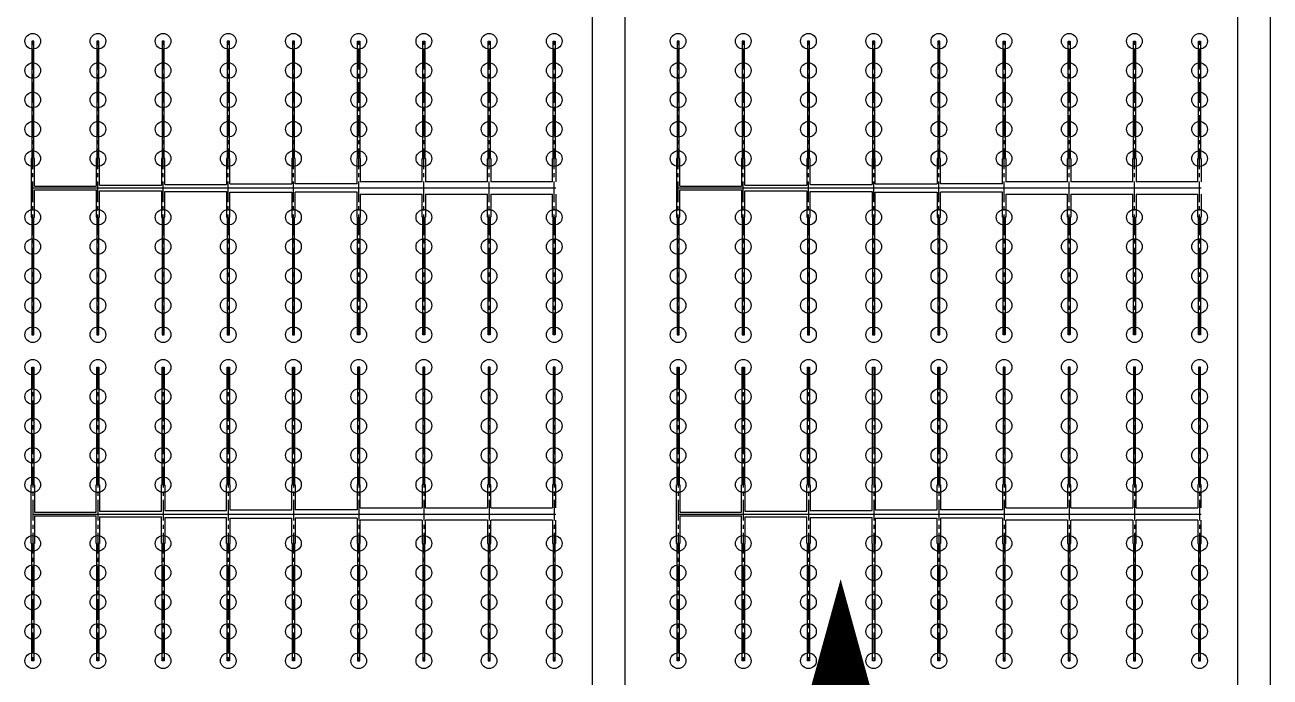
# Model space of a CAD drawing. Header units: millimetres. Extents: x -299291 to 688124, y -407813 to 623474.
# Drawn here: x -265662 to -246561, y 31980 to 41980 of the extents above; entities that cross this region are included whole.
import ezdxf

# ---------------------------------------------------------------- set-up
doc = ezdxf.new("R2010")
doc.units = ezdxf.units.MM
doc.linetypes.add('CENTER', pattern=[50.8, 31.75, -6.35, 6.35, -6.35])
doc.layers.add('轴线', color=6, linetype='CENTER')

msp = doc.modelspace()

# ---------------------------------------------------------------- linework, layer by layer
at = {"ltscale": 10}
for p, q in [((-256461.202, 96363.589), (-256461.202, 21980.27)), ((-247061.202, 92956.193), (-247061.202, 21980.27)), ((-246561.202, 92772.009), (-246561.202, 21980.27)), ((-256961.202, 90653.898), (-256961.202, 21980.27)), ((-247061.202, 90653.898), (-247061.202, 21980.27)), ((-256461.202, 87154.41), (-256461.202, 21980.27)), ((-246561.202, 87154.41), (-246561.202, 21980.27)), ((-265526.257, 41730.27), (-265558.257, 41730.27)), ((-265558.257, 41730.27), (-265558.257, 39930.27)), ((-265526.257, 39930.27), (-265526.257, 41730.27)), ((-264526.257, 41730.27), (-264558.257, 41730.27)), ((-264558.257, 41730.27), (-264558.257, 39930.27)), ((-264526.257, 39930.27), (-264526.257, 41730.27)), ((-263526.257, 41730.27), (-263558.257, 41730.27)), ((-263558.257, 41730.27), (-263558.257, 39930.27)), ((-263526.257, 39930.27), (-263526.257, 41730.27)), ((-262526.257, 41730.27), (-262558.257, 41730.27)), ((-262558.257, 41730.27), (-262558.257, 39930.27)), ((-262526.257, 39930.27), (-262526.257, 41730.27)), ((-261526.257, 41730.27), (-261558.257, 41730.27)), ((-261558.257, 41730.27), (-261558.257, 39930.27)), ((-261526.257, 39930.27), (-261526.257, 41730.27)), ((-260558.257, 39930.27), (-260558.257, 41730.27)), ((-260558.257, 41730.27), (-260526.257, 41730.27)), ((-260526.257, 41730.27), (-260526.257, 39930.27)), ((-259558.257, 39930.27), (-259558.257, 41730.27)), ((-259558.257, 41730.27), (-259526.257, 41730.27)), ((-259526.257, 41730.27), (-259526.257, 39930.27)), ((-258558.257, 39930.27), (-258558.257, 41730.27)), ((-258558.257, 41730.27), (-258526.257, 41730.27)), ((-258526.257, 41730.27), (-258526.257, 39930.27)), ((-257558.257, 39930.27), (-257558.257, 41730.27)), ((-257558.257, 41730.27), (-257526.257, 41730.27)), ((-257526.257, 41730.27), (-257526.257, 39930.27)), ((-255626.257, 41730.27), (-255658.257, 41730.27)), ((-255658.257, 41730.27), (-255658.257, 39930.27)), ((-255626.257, 39930.27), (-255626.257, 41730.27)), ((-254626.257, 41730.27), (-254658.257, 41730.27)), ((-254658.257, 41730.27), (-254658.257, 39930.27)), ((-254626.257, 39930.27), (-254626.257, 41730.27)), ((-253626.257, 41730.27), (-253658.257, 41730.27)), ((-253658.257, 41730.27), (-253658.257, 39930.27)), ((-253626.257, 39930.27), (-253626.257, 41730.27)), ((-252626.257, 41730.27), (-252658.257, 41730.27)), ((-252658.257, 41730.27), (-252658.257, 39930.27)), ((-252626.257, 39930.27), (-252626.257, 41730.27)), ((-251626.257, 41730.27), (-251658.257, 41730.27)), ((-251658.257, 41730.27), (-251658.257, 39930.27)), ((-251626.257, 39930.27), (-251626.257, 41730.27)), ((-250658.257, 39930.27), (-250658.257, 41730.27)), ((-250658.257, 41730.27), (-250626.257, 41730.27)), ((-250626.257, 41730.27), (-250626.257, 39930.27)), ((-249658.257, 39930.27), (-249658.257, 41730.27)), ((-249658.257, 41730.27), (-249626.257, 41730.27)), ((-249626.257, 41730.27), (-249626.257, 39930.27)), ((-248658.257, 39930.27), (-248658.257, 41730.27)), ((-248658.257, 41730.27), (-248626.257, 41730.27)), ((-248626.257, 41730.27), (-248626.257, 39930.27)), ((-247658.257, 39930.27), (-247658.257, 41730.27)), ((-247658.257, 41730.27), (-247626.257, 41730.27)), ((-247626.257, 41730.27), (-247626.257, 39930.27)), ((-265558.257, 39930.27), (-265567.257, 39930.27)), ((-265567.257, 39930.27), (-265567.257, 39030.27)), ((-265517.257, 39930.27), (-265526.257, 39930.27)), ((-265517.257, 39510.27), (-265517.257, 39930.27)), ((-264558.257, 39930.27), (-264567.257, 39930.27)), ((-264567.257, 39930.27), (-264567.257, 39510.27)), ((-264517.257, 39930.27), (-264526.257, 39930.27)), ((-264517.257, 39525.27), (-264517.257, 39930.27)), ((-263558.257, 39930.27), (-263567.257, 39930.27)), ((-263567.257, 39930.27), (-263567.257, 39525.27)), ((-263517.257, 39930.27), (-263526.257, 39930.27)), ((-263517.257, 39535.27), (-263517.257, 39930.27)), ((-262558.257, 39930.27), (-262567.257, 39930.27)), ((-262567.257, 39930.27), (-262567.257, 39535.27)), ((-262517.257, 39930.27), (-262526.257, 39930.27)), ((-262517.257, 39545.27), (-262517.257, 39930.27)), ((-261558.257, 39930.27), (-261567.257, 39930.27)), ((-261567.257, 39930.27), (-261567.257, 39545.27)), ((-261517.257, 39930.27), (-261526.257, 39930.27)), ((-261517.257, 39545.27), (-261517.257, 39930.27)), ((-260567.257, 39545.27), (-260567.257, 39930.27)), ((-260567.257, 39930.27), (-260558.257, 39930.27)), ((-260526.257, 39930.27), (-260517.257, 39930.27)), ((-260517.257, 39930.27), (-260517.257, 39575.27)), ((-259567.257, 39575.27), (-259567.257, 39930.27)), ((-259567.257, 39930.27), (-259558.257, 39930.27)), ((-259526.257, 39930.27), (-259517.257, 39930.27)), ((-259517.257, 39930.27), (-259517.257, 39575.27)), ((-258567.257, 39575.27), (-258567.257, 39930.27)), ((-258567.257, 39930.27), (-258558.257, 39930.27)), ((-258526.257, 39930.27), (-258517.257, 39930.27)), ((-258517.257, 39930.27), (-258517.257, 39575.27)), ((-257567.257, 39575.27), (-257567.257, 39930.27)), ((-257567.257, 39930.27), (-257558.257, 39930.27)), ((-257526.257, 39930.27), (-257517.257, 39930.27)), ((-257517.257, 39930.27), (-257517.257, 39575.27)), ((-255658.257, 39930.27), (-255667.257, 39930.27)), ((-255667.257, 39930.27), (-255667.257, 39030.27)), ((-255617.257, 39930.27), (-255626.257, 39930.27)), ((-255617.257, 39510.27), (-255617.257, 39930.27)), ((-254658.257, 39930.27), (-254667.257, 39930.27)), ((-254667.257, 39930.27), (-254667.257, 39510.27)), ((-254617.257, 39930.27), (-254626.257, 39930.27)), ((-254617.257, 39525.27), (-254617.257, 39930.27)), ((-253658.257, 39930.27), (-253667.257, 39930.27)), ((-253667.257, 39930.27), (-253667.257, 39525.27)), ((-253617.257, 39930.27), (-253626.257, 39930.27)), ((-253617.257, 39535.27), (-253617.257, 39930.27)), ((-252658.257, 39930.27), (-252667.257, 39930.27)), ((-252667.257, 39930.27), (-252667.257, 39535.27)), ((-252617.257, 39930.27), (-252626.257, 39930.27)), ((-252617.257, 39545.27), (-252617.257, 39930.27)), ((-251658.257, 39930.27), (-251667.257, 39930.27)), ((-251667.257, 39930.27), (-251667.257, 39545.27)), ((-251617.257, 39930.27), (-251626.257, 39930.27)), ((-251617.257, 39545.27), (-251617.257, 39930.27)), ((-250667.257, 39545.27), (-250667.257, 39930.27)), ((-250667.257, 39930.27), (-250658.257, 39930.27)), ((-250626.257, 39930.27), (-250617.257, 39930.27)), ((-250617.257, 39930.27), (-250617.257, 39575.27)), ((-249667.257, 39575.27), (-249667.257, 39930.27)), ((-249667.257, 39930.27), (-249658.257, 39930.27)), ((-249626.257, 39930.27), (-249617.257, 39930.27)), ((-249617.257, 39930.27), (-249617.257, 39575.27)), ((-248667.257, 39575.27), (-248667.257, 39930.27)), ((-248667.257, 39930.27), (-248658.257, 39930.27)), ((-248626.257, 39930.27), (-248617.257, 39930.27)), ((-248617.257, 39930.27), (-248617.257, 39575.27)), ((-247667.257, 39575.27), (-247667.257, 39930.27)), ((-247667.257, 39930.27), (-247658.257, 39930.27)), ((-247626.257, 39930.27), (-247617.257, 39930.27)), ((-247617.257, 39930.27), (-247617.257, 39575.27)), ((-262517.257, 39545.27), (-261567.257, 39545.27)), ((-260567.257, 39545.27), (-261517.257, 39545.27)), ((-259567.257, 39575.27), (-260517.257, 39575.27)), ((-258567.257, 39575.27), (-259517.257, 39575.27)), ((-257567.257, 39575.27), (-258517.257, 39575.27)), ((-252617.257, 39545.27), (-251667.257, 39545.27)), ((-250667.257, 39545.27), (-251617.257, 39545.27)), ((-249667.257, 39575.27), (-250617.257, 39575.27)), ((-248667.257, 39575.27), (-249617.257, 39575.27)), ((-247667.257, 39575.27), (-248617.257, 39575.27)), ((-265542.257, 39480.27), (-257517.257, 39480.27)), ((-265517.257, 39510.27), (-264567.257, 39510.27)), ((-265517.257, 39030.27), (-265517.257, 39450.27)), ((-265517.257, 39450.27), (-264567.257, 39450.27)), ((-264567.257, 39450.27), (-264567.257, 39030.27)), ((-264517.257, 39525.27), (-263567.257, 39525.27)), ((-264517.257, 39030.27), (-264517.257, 39435.27)), ((-264517.257, 39435.27), (-263567.257, 39435.27)), ((-263567.257, 39435.27), (-263567.257, 39030.27)), ((-263517.257, 39535.27), (-262567.257, 39535.27)), ((-263517.257, 39030.27), (-263517.257, 39425.27)), ((-263517.257, 39425.27), (-262567.257, 39425.27)), ((-262567.257, 39425.27), (-262567.257, 39030.27)), ((-262517.257, 39030.27), (-262517.257, 39415.27)), ((-262517.257, 39415.27), (-261567.257, 39415.27)), ((-261567.257, 39415.27), (-261567.257, 39030.27)), ((-261517.257, 39030.27), (-261517.257, 39415.27)), ((-260567.257, 39415.27), (-261517.257, 39415.27)), ((-260567.257, 39030.27), (-260567.257, 39415.27)), ((-260517.257, 39385.27), (-260517.257, 39030.27)), ((-260517.257, 39385.27), (-259567.257, 39385.27)), ((-259567.257, 39030.27), (-259567.257, 39385.27)), ((-259517.257, 39385.27), (-259517.257, 39030.27)), ((-259517.257, 39385.27), (-258567.257, 39385.27)), ((-258567.257, 39030.27), (-258567.257, 39385.27)), ((-258517.257, 39385.27), (-258517.257, 39030.27)), ((-258517.257, 39385.27), (-257567.257, 39385.27)), ((-257567.257, 39030.27), (-257567.257, 39385.27)), ((-257517.257, 39385.27), (-257517.257, 39030.27)), ((-255642.257, 39480.27), (-247617.257, 39480.27)), ((-255617.257, 39510.27), (-254667.257, 39510.27)), ((-255617.257, 39030.27), (-255617.257, 39450.27)), ((-255617.257, 39450.27), (-254667.257, 39450.27)), ((-254667.257, 39450.27), (-254667.257, 39030.27)), ((-254617.257, 39525.27), (-253667.257, 39525.27)), ((-254617.257, 39030.27), (-254617.257, 39435.27)), ((-254617.257, 39435.27), (-253667.257, 39435.27)), ((-253667.257, 39435.27), (-253667.257, 39030.27)), ((-253617.257, 39535.27), (-252667.257, 39535.27)), ((-253617.257, 39030.27), (-253617.257, 39425.27)), ((-253617.257, 39425.27), (-252667.257, 39425.27)), ((-252667.257, 39425.27), (-252667.257, 39030.27)), ((-252617.257, 39030.27), (-252617.257, 39415.27)), ((-252617.257, 39415.27), (-251667.257, 39415.27)), ((-251667.257, 39415.27), (-251667.257, 39030.27)), ((-251617.257, 39030.27), (-251617.257, 39415.27)), ((-250667.257, 39415.27), (-251617.257, 39415.27)), ((-250667.257, 39030.27), (-250667.257, 39415.27)), ((-250617.257, 39385.27), (-250617.257, 39030.27)), ((-250617.257, 39385.27), (-249667.257, 39385.27)), ((-249667.257, 39030.27), (-249667.257, 39385.27)), ((-249617.257, 39385.27), (-249617.257, 39030.27)), ((-249617.257, 39385.27), (-248667.257, 39385.27)), ((-248667.257, 39030.27), (-248667.257, 39385.27)), ((-248617.257, 39385.27), (-248617.257, 39030.27)), ((-248617.257, 39385.27), (-247667.257, 39385.27)), ((-247667.257, 39030.27), (-247667.257, 39385.27)), ((-247617.257, 39385.27), (-247617.257, 39030.27)), ((-265567.257, 39030.27), (-265558.257, 39030.27)), ((-265558.257, 39030.27), (-265558.257, 37230.27)), ((-265526.257, 37230.27), (-265526.257, 39030.27)), ((-265526.257, 39030.27), (-265517.257, 39030.27)), ((-264567.257, 39030.27), (-264558.257, 39030.27)), ((-264558.257, 39030.27), (-264558.257, 37230.27)), ((-264526.257, 37230.27), (-264526.257, 39030.27)), ((-264526.257, 39030.27), (-264517.257, 39030.27)), ((-263567.257, 39030.27), (-263558.257, 39030.27)), ((-263558.257, 39030.27), (-263558.257, 37230.27)), ((-263526.257, 37230.27), (-263526.257, 39030.27)), ((-263526.257, 39030.27), (-263517.257, 39030.27)), ((-262567.257, 39030.27), (-262558.257, 39030.27)), ((-262558.257, 39030.27), (-262558.257, 37230.27)), ((-262526.257, 37230.27), (-262526.257, 39030.27)), ((-262526.257, 39030.27), (-262517.257, 39030.27)), ((-261567.257, 39030.27), (-261558.257, 39030.27)), ((-261558.257, 39030.27), (-261558.257, 37230.27)), ((-261526.257, 37230.27), (-261526.257, 39030.27)), ((-261526.257, 39030.27), (-261517.257, 39030.27)), ((-260558.257, 39030.27), (-260567.257, 39030.27)), ((-260558.257, 37230.27), (-260558.257, 39030.27)), ((-260517.257, 39030.27), (-260526.257, 39030.27)), ((-260526.257, 39030.27), (-260526.257, 37230.27)), ((-259558.257, 39030.27), (-259567.257, 39030.27)), ((-259558.257, 37230.27), (-259558.257, 39030.27)), ((-259517.257, 39030.27), (-259526.257, 39030.27)), ((-259526.257, 39030.27), (-259526.257, 37230.27)), ((-258558.257, 39030.27), (-258567.257, 39030.27)), ((-258558.257, 37230.27), (-258558.257, 39030.27)), ((-258517.257, 39030.27), (-258526.257, 39030.27)), ((-258526.257, 39030.27), (-258526.257, 37230.27)), ((-257558.257, 39030.27), (-257567.257, 39030.27)), ((-257558.257, 37230.27), (-257558.257, 39030.27)), ((-257517.257, 39030.27), (-257526.257, 39030.27)), ((-257526.257, 39030.27), (-257526.257, 37230.27)), ((-255667.257, 39030.27), (-255658.257, 39030.27)), ((-255658.257, 39030.27), (-255658.257, 37230.27)), ((-255626.257, 37230.27), (-255626.257, 39030.27)), ((-255626.257, 39030.27), (-255617.257, 39030.27)), ((-254667.257, 39030.27), (-254658.257, 39030.27)), ((-254658.257, 39030.27), (-254658.257, 37230.27)), ((-254626.257, 37230.27), (-254626.257, 39030.27)), ((-254626.257, 39030.27), (-254617.257, 39030.27)), ((-253667.257, 39030.27), (-253658.257, 39030.27)), ((-253658.257, 39030.27), (-253658.257, 37230.27)), ((-253626.257, 37230.27), (-253626.257, 39030.27)), ((-253626.257, 39030.27), (-253617.257, 39030.27)), ((-252667.257, 39030.27), (-252658.257, 39030.27)), ((-252658.257, 39030.27), (-252658.257, 37230.27)), ((-252626.257, 37230.27), (-252626.257, 39030.27)), ((-252626.257, 39030.27), (-252617.257, 39030.27)), ((-251667.257, 39030.27), (-251658.257, 39030.27)), ((-251658.257, 39030.27), (-251658.257, 37230.27)), ((-251626.257, 37230.27), (-251626.257, 39030.27)), ((-251626.257, 39030.27), (-251617.257, 39030.27)), ((-250658.257, 39030.27), (-250667.257, 39030.27)), ((-250658.257, 37230.27), (-250658.257, 39030.27)), ((-250617.257, 39030.27), (-250626.257, 39030.27)), ((-250626.257, 39030.27), (-250626.257, 37230.27)), ((-249658.257, 39030.27), (-249667.257, 39030.27)), ((-249658.257, 37230.27), (-249658.257, 39030.27)), ((-249617.257, 39030.27), (-249626.257, 39030.27)), ((-249626.257, 39030.27), (-249626.257, 37230.27)), ((-248658.257, 39030.27), (-248667.257, 39030.27)), ((-248658.257, 37230.27), (-248658.257, 39030.27)), ((-248617.257, 39030.27), (-248626.257, 39030.27)), ((-248626.257, 39030.27), (-248626.257, 37230.27)), ((-247658.257, 39030.27), (-247667.257, 39030.27)), ((-247658.257, 37230.27), (-247658.257, 39030.27)), ((-247617.257, 39030.27), (-247626.257, 39030.27)), ((-247626.257, 39030.27), (-247626.257, 37230.27)), ((-265558.257, 37230.27), (-265526.257, 37230.27)), ((-264558.257, 37230.27), (-264526.257, 37230.27)), ((-263558.257, 37230.27), (-263526.257, 37230.27)), ((-262558.257, 37230.27), (-262526.257, 37230.27)), ((-261558.257, 37230.27), (-261526.257, 37230.27)), ((-260526.257, 37230.27), (-260558.257, 37230.27)), ((-259526.257, 37230.27), (-259558.257, 37230.27)), ((-258526.257, 37230.27), (-258558.257, 37230.27)), ((-257526.257, 37230.27), (-257558.257, 37230.27)), ((-255658.257, 37230.27), (-255626.257, 37230.27)), ((-254658.257, 37230.27), (-254626.257, 37230.27)), ((-253658.257, 37230.27), (-253626.257, 37230.27)), ((-252658.257, 37230.27), (-252626.257, 37230.27)), ((-251658.257, 37230.27), (-251626.257, 37230.27)), ((-250626.257, 37230.27), (-250658.257, 37230.27)), ((-249626.257, 37230.27), (-249658.257, 37230.27)), ((-248626.257, 37230.27), (-248658.257, 37230.27)), ((-247626.257, 37230.27), (-247658.257, 37230.27)), ((-265558.257, 36730.27), (-265526.257, 36730.27)), ((-265558.257, 34930.27), (-265558.257, 36730.27)), ((-265526.257, 36730.27), (-265526.257, 34930.27)), ((-264558.257, 36730.27), (-264526.257, 36730.27)), ((-264558.257, 34930.27), (-264558.257, 36730.27)), ((-264526.257, 36730.27), (-264526.257, 34930.27)), ((-263558.257, 36730.27), (-263526.257, 36730.27)), ((-263558.257, 34930.27), (-263558.257, 36730.27)), ((-263526.257, 36730.27), (-263526.257, 34930.27)), ((-262558.257, 36730.27), (-262526.257, 36730.27)), ((-262558.257, 34930.27), (-262558.257, 36730.27)), ((-262526.257, 36730.27), (-262526.257, 34930.27)), ((-261558.257, 36730.27), (-261526.257, 36730.27)), ((-261558.257, 34930.27), (-261558.257, 36730.27)), ((-261526.257, 36730.27), (-261526.257, 34930.27)), ((-260526.257, 36730.27), (-260558.257, 36730.27)), ((-260558.257, 36730.27), (-260558.257, 34930.27)), ((-260526.257, 34930.27), (-260526.257, 36730.27)), ((-259526.257, 36730.27), (-259558.257, 36730.27)), ((-259558.257, 36730.27), (-259558.257, 34930.27)), ((-259526.257, 34930.27), (-259526.257, 36730.27)), ((-258526.257, 36730.27), (-258558.257, 36730.27)), ((-258558.257, 36730.27), (-258558.257, 34930.27)), ((-258526.257, 34930.27), (-258526.257, 36730.27)), ((-257526.257, 36730.27), (-257558.257, 36730.27)), ((-257558.257, 36730.27), (-257558.257, 34930.27)), ((-257526.257, 34930.27), (-257526.257, 36730.27)), ((-255658.257, 36730.27), (-255626.257, 36730.27)), ((-255658.257, 34930.27), (-255658.257, 36730.27)), ((-255626.257, 36730.27), (-255626.257, 34930.27)), ((-254658.257, 36730.27), (-254626.257, 36730.27)), ((-254658.257, 34930.27), (-254658.257, 36730.27)), ((-254626.257, 36730.27), (-254626.257, 34930.27)), ((-253658.257, 36730.27), (-253626.257, 36730.27)), ((-253658.257, 34930.27), (-253658.257, 36730.27)), ((-253626.257, 36730.27), (-253626.257, 34930.27)), ((-252658.257, 36730.27), (-252626.257, 36730.27)), ((-252658.257, 34930.27), (-252658.257, 36730.27)), ((-252626.257, 36730.27), (-252626.257, 34930.27)), ((-251658.257, 36730.27), (-251626.257, 36730.27)), ((-251658.257, 34930.27), (-251658.257, 36730.27)), ((-251626.257, 36730.27), (-251626.257, 34930.27)), ((-250626.257, 36730.27), (-250658.257, 36730.27)), ((-250658.257, 36730.27), (-250658.257, 34930.27)), ((-250626.257, 34930.27), (-250626.257, 36730.27)), ((-249626.257, 36730.27), (-249658.257, 36730.27)), ((-249658.257, 36730.27), (-249658.257, 34930.27)), ((-249626.257, 34930.27), (-249626.257, 36730.27)), ((-248626.257, 36730.27), (-248658.257, 36730.27)), ((-248658.257, 36730.27), (-248658.257, 34930.27)), ((-248626.257, 34930.27), (-248626.257, 36730.27)), ((-247626.257, 36730.27), (-247658.257, 36730.27)), ((-247658.257, 36730.27), (-247658.257, 34930.27)), ((-247626.257, 34930.27), (-247626.257, 36730.27)), ((-265567.257, 34030.27), (-265567.257, 34930.27)), ((-265567.257, 34930.27), (-265558.257, 34930.27)), ((-265526.257, 34930.27), (-265517.257, 34930.27)), ((-265517.257, 34930.27), (-265517.257, 34510.27)), ((-264567.257, 34510.27), (-264567.257, 34930.27)), ((-264567.257, 34930.27), (-264558.257, 34930.27)), ((-264526.257, 34930.27), (-264517.257, 34930.27)), ((-264517.257, 34930.27), (-264517.257, 34525.27)), ((-263567.257, 34525.27), (-263567.257, 34930.27)), ((-263567.257, 34930.27), (-263558.257, 34930.27)), ((-263526.257, 34930.27), (-263517.257, 34930.27)), ((-263517.257, 34930.27), (-263517.257, 34535.27)), ((-262567.257, 34535.27), (-262567.257, 34930.27)), ((-262567.257, 34930.27), (-262558.257, 34930.27)), ((-262526.257, 34930.27), (-262517.257, 34930.27)), ((-262517.257, 34930.27), (-262517.257, 34545.27)), ((-261567.257, 34545.27), (-261567.257, 34930.27)), ((-261567.257, 34930.27), (-261558.257, 34930.27)), ((-261526.257, 34930.27), (-261517.257, 34930.27)), ((-261517.257, 34930.27), (-261517.257, 34545.27)), ((-260558.257, 34930.27), (-260567.257, 34930.27)), ((-260567.257, 34930.27), (-260567.257, 34545.27)), ((-260517.257, 34930.27), (-260526.257, 34930.27)), ((-260517.257, 34575.27), (-260517.257, 34930.27)), ((-259558.257, 34930.27), (-259567.257, 34930.27)), ((-259567.257, 34930.27), (-259567.257, 34575.27)), ((-259517.257, 34930.27), (-259526.257, 34930.27)), ((-259517.257, 34575.27), (-259517.257, 34930.27)), ((-258558.257, 34930.27), (-258567.257, 34930.27)), ((-258567.257, 34930.27), (-258567.257, 34575.27)), ((-258517.257, 34930.27), (-258526.257, 34930.27)), ((-258517.257, 34575.27), (-258517.257, 34930.27)), ((-257558.257, 34930.27), (-257567.257, 34930.27)), ((-257567.257, 34930.27), (-257567.257, 34575.27)), ((-257517.257, 34930.27), (-257526.257, 34930.27)), ((-257517.257, 34575.27), (-257517.257, 34930.27)), ((-255667.257, 34030.27), (-255667.257, 34930.27)), ((-255667.257, 34930.27), (-255658.257, 34930.27)), ((-255626.257, 34930.27), (-255617.257, 34930.27)), ((-255617.257, 34930.27), (-255617.257, 34510.27)), ((-254667.257, 34510.27), (-254667.257, 34930.27)), ((-254667.257, 34930.27), (-254658.257, 34930.27)), ((-254626.257, 34930.27), (-254617.257, 34930.27)), ((-254617.257, 34930.27), (-254617.257, 34525.27)), ((-253667.257, 34525.27), (-253667.257, 34930.27)), ((-253667.257, 34930.27), (-253658.257, 34930.27)), ((-253626.257, 34930.27), (-253617.257, 34930.27)), ((-253617.257, 34930.27), (-253617.257, 34535.27)), ((-252667.257, 34535.27), (-252667.257, 34930.27)), ((-252667.257, 34930.27), (-252658.257, 34930.27)), ((-252626.257, 34930.27), (-252617.257, 34930.27)), ((-252617.257, 34930.27), (-252617.257, 34545.27)), ((-251667.257, 34545.27), (-251667.257, 34930.27)), ((-251667.257, 34930.27), (-251658.257, 34930.27)), ((-251626.257, 34930.27), (-251617.257, 34930.27)), ((-251617.257, 34930.27), (-251617.257, 34545.27)), ((-250658.257, 34930.27), (-250667.257, 34930.27)), ((-250667.257, 34930.27), (-250667.257, 34545.27)), ((-250617.257, 34930.27), (-250626.257, 34930.27)), ((-250617.257, 34575.27), (-250617.257, 34930.27)), ((-249658.257, 34930.27), (-249667.257, 34930.27)), ((-249667.257, 34930.27), (-249667.257, 34575.27)), ((-249617.257, 34930.27), (-249626.257, 34930.27)), ((-249617.257, 34575.27), (-249617.257, 34930.27)), ((-248658.257, 34930.27), (-248667.257, 34930.27)), ((-248667.257, 34930.27), (-248667.257, 34575.27)), ((-248617.257, 34930.27), (-248626.257, 34930.27)), ((-248617.257, 34575.27), (-248617.257, 34930.27)), ((-247658.257, 34930.27), (-247667.257, 34930.27)), ((-247667.257, 34930.27), (-247667.257, 34575.27)), ((-247617.257, 34930.27), (-247626.257, 34930.27)), ((-247617.257, 34575.27), (-247617.257, 34930.27)), ((-260517.257, 34575.27), (-259567.257, 34575.27)), ((-259517.257, 34575.27), (-258567.257, 34575.27)), ((-258517.257, 34575.27), (-257567.257, 34575.27)), ((-250617.257, 34575.27), (-249667.257, 34575.27)), ((-249617.257, 34575.27), (-248667.257, 34575.27)), ((-248617.257, 34575.27), (-247667.257, 34575.27)), ((-265542.257, 34480.27), (-257517.257, 34480.27)), ((-265517.257, 34510.27), (-264567.257, 34510.27)), ((-265517.257, 34450.27), (-265517.257, 34030.27)), ((-265517.257, 34450.27), (-264567.257, 34450.27)), ((-264567.257, 34030.27), (-264567.257, 34450.27)), ((-264517.257, 34525.27), (-263567.257, 34525.27)), ((-264517.257, 34435.27), (-264517.257, 34030.27)), ((-264517.257, 34435.27), (-263567.257, 34435.27)), ((-263567.257, 34030.27), (-263567.257, 34435.27)), ((-263517.257, 34535.27), (-262567.257, 34535.27)), ((-263517.257, 34425.27), (-263517.257, 34030.27)), ((-263517.257, 34425.27), (-262567.257, 34425.27)), ((-262567.257, 34030.27), (-262567.257, 34425.27)), ((-262517.257, 34545.27), (-261567.257, 34545.27)), ((-262517.257, 34415.27), (-262517.257, 34030.27)), ((-262517.257, 34415.27), (-261567.257, 34415.27)), ((-261567.257, 34030.27), (-261567.257, 34415.27)), ((-260567.257, 34545.27), (-261517.257, 34545.27)), ((-261517.257, 34415.27), (-261517.257, 34030.27)), ((-260567.257, 34415.27), (-261517.257, 34415.27)), ((-260567.257, 34415.27), (-260567.257, 34030.27)), ((-260517.257, 34030.27), (-260517.257, 34385.27)), ((-259567.257, 34385.27), (-260517.257, 34385.27)), ((-259567.257, 34385.27), (-259567.257, 34030.27)), ((-259517.257, 34030.27), (-259517.257, 34385.27)), ((-258567.257, 34385.27), (-259517.257, 34385.27)), ((-258567.257, 34385.27), (-258567.257, 34030.27)), ((-258517.257, 34030.27), (-258517.257, 34385.27)), ((-257567.257, 34385.27), (-258517.257, 34385.27)), ((-257567.257, 34385.27), (-257567.257, 34030.27)), ((-257517.257, 34030.27), (-257517.257, 34385.27)), ((-255642.257, 34480.27), (-247617.257, 34480.27)), ((-255617.257, 34510.27), (-254667.257, 34510.27)), ((-255617.257, 34450.27), (-255617.257, 34030.27)), ((-255617.257, 34450.27), (-254667.257, 34450.27)), ((-254667.257, 34030.27), (-254667.257, 34450.27)), ((-254617.257, 34525.27), (-253667.257, 34525.27)), ((-254617.257, 34435.27), (-254617.257, 34030.27)), ((-254617.257, 34435.27), (-253667.257, 34435.27)), ((-253667.257, 34030.27), (-253667.257, 34435.27)), ((-253617.257, 34535.27), (-252667.257, 34535.27)), ((-253617.257, 34425.27), (-253617.257, 34030.27)), ((-253617.257, 34425.27), (-252667.257, 34425.27)), ((-252667.257, 34030.27), (-252667.257, 34425.27)), ((-252617.257, 34545.27), (-251667.257, 34545.27)), ((-252617.257, 34415.27), (-252617.257, 34030.27)), ((-252617.257, 34415.27), (-251667.257, 34415.27)), ((-251667.257, 34030.27), (-251667.257, 34415.27)), ((-250667.257, 34545.27), (-251617.257, 34545.27)), ((-251617.257, 34415.27), (-251617.257, 34030.27)), ((-250667.257, 34415.27), (-251617.257, 34415.27)), ((-250667.257, 34415.27), (-250667.257, 34030.27)), ((-250617.257, 34030.27), (-250617.257, 34385.27)), ((-249667.257, 34385.27), (-250617.257, 34385.27)), ((-249667.257, 34385.27), (-249667.257, 34030.27)), ((-249617.257, 34030.27), (-249617.257, 34385.27)), ((-248667.257, 34385.27), (-249617.257, 34385.27)), ((-248667.257, 34385.27), (-248667.257, 34030.27)), ((-248617.257, 34030.27), (-248617.257, 34385.27)), ((-247667.257, 34385.27), (-248617.257, 34385.27)), ((-247667.257, 34385.27), (-247667.257, 34030.27)), ((-247617.257, 34030.27), (-247617.257, 34385.27)), ((-265558.257, 34030.27), (-265567.257, 34030.27)), ((-265558.257, 32230.27), (-265558.257, 34030.27)), ((-265517.257, 34030.27), (-265526.257, 34030.27)), ((-265526.257, 34030.27), (-265526.257, 32230.27)), ((-264558.257, 34030.27), (-264567.257, 34030.27)), ((-264558.257, 32230.27), (-264558.257, 34030.27)), ((-264517.257, 34030.27), (-264526.257, 34030.27)), ((-264526.257, 34030.27), (-264526.257, 32230.27)), ((-263558.257, 34030.27), (-263567.257, 34030.27)), ((-263558.257, 32230.27), (-263558.257, 34030.27)), ((-263517.257, 34030.27), (-263526.257, 34030.27)), ((-263526.257, 34030.27), (-263526.257, 32230.27)), ((-262558.257, 34030.27), (-262567.257, 34030.27)), ((-262558.257, 32230.27), (-262558.257, 34030.27)), ((-262517.257, 34030.27), (-262526.257, 34030.27)), ((-262526.257, 34030.27), (-262526.257, 32230.27)), ((-261558.257, 34030.27), (-261567.257, 34030.27)), ((-261558.257, 32230.27), (-261558.257, 34030.27)), ((-261517.257, 34030.27), (-261526.257, 34030.27)), ((-261526.257, 34030.27), (-261526.257, 32230.27)), ((-260567.257, 34030.27), (-260558.257, 34030.27)), ((-260558.257, 34030.27), (-260558.257, 32230.27)), ((-260526.257, 32230.27), (-260526.257, 34030.27)), ((-260526.257, 34030.27), (-260517.257, 34030.27)), ((-259567.257, 34030.27), (-259558.257, 34030.27)), ((-259558.257, 34030.27), (-259558.257, 32230.27)), ((-259526.257, 32230.27), (-259526.257, 34030.27)), ((-259526.257, 34030.27), (-259517.257, 34030.27)), ((-258567.257, 34030.27), (-258558.257, 34030.27)), ((-258558.257, 34030.27), (-258558.257, 32230.27)), ((-258526.257, 32230.27), (-258526.257, 34030.27)), ((-258526.257, 34030.27), (-258517.257, 34030.27)), ((-257567.257, 34030.27), (-257558.257, 34030.27)), ((-257558.257, 34030.27), (-257558.257, 32230.27)), ((-257526.257, 32230.27), (-257526.257, 34030.27)), ((-257526.257, 34030.27), (-257517.257, 34030.27)), ((-255658.257, 34030.27), (-255667.257, 34030.27)), ((-255658.257, 32230.27), (-255658.257, 34030.27)), ((-255617.257, 34030.27), (-255626.257, 34030.27)), ((-255626.257, 34030.27), (-255626.257, 32230.27)), ((-254658.257, 34030.27), (-254667.257, 34030.27)), ((-254658.257, 32230.27), (-254658.257, 34030.27)), ((-254617.257, 34030.27), (-254626.257, 34030.27)), ((-254626.257, 34030.27), (-254626.257, 32230.27)), ((-253658.257, 34030.27), (-253667.257, 34030.27)), ((-253658.257, 32230.27), (-253658.257, 34030.27)), ((-253617.257, 34030.27), (-253626.257, 34030.27)), ((-253626.257, 34030.27), (-253626.257, 32230.27)), ((-252658.257, 34030.27), (-252667.257, 34030.27)), ((-252658.257, 32230.27), (-252658.257, 34030.27)), ((-252617.257, 34030.27), (-252626.257, 34030.27)), ((-252626.257, 34030.27), (-252626.257, 32230.27)), ((-251658.257, 34030.27), (-251667.257, 34030.27)), ((-251658.257, 32230.27), (-251658.257, 34030.27)), ((-251617.257, 34030.27), (-251626.257, 34030.27)), ((-251626.257, 34030.27), (-251626.257, 32230.27)), ((-250667.257, 34030.27), (-250658.257, 34030.27)), ((-250658.257, 34030.27), (-250658.257, 32230.27)), ((-250626.257, 32230.27), (-250626.257, 34030.27)), ((-250626.257, 34030.27), (-250617.257, 34030.27)), ((-249667.257, 34030.27), (-249658.257, 34030.27)), ((-249658.257, 34030.27), (-249658.257, 32230.27)), ((-249626.257, 32230.27), (-249626.257, 34030.27)), ((-249626.257, 34030.27), (-249617.257, 34030.27)), ((-248667.257, 34030.27), (-248658.257, 34030.27)), ((-248658.257, 34030.27), (-248658.257, 32230.27)), ((-248626.257, 32230.27), (-248626.257, 34030.27)), ((-248626.257, 34030.27), (-248617.257, 34030.27)), ((-247667.257, 34030.27), (-247658.257, 34030.27)), ((-247658.257, 34030.27), (-247658.257, 32230.27)), ((-247626.257, 32230.27), (-247626.257, 34030.27)), ((-247626.257, 34030.27), (-247617.257, 34030.27)), ((-265526.257, 32230.27), (-265558.257, 32230.27)), ((-264526.257, 32230.27), (-264558.257, 32230.27)), ((-263526.257, 32230.27), (-263558.257, 32230.27)), ((-262526.257, 32230.27), (-262558.257, 32230.27)), ((-261526.257, 32230.27), (-261558.257, 32230.27)), ((-260558.257, 32230.27), (-260526.257, 32230.27)), ((-259558.257, 32230.27), (-259526.257, 32230.27)), ((-258558.257, 32230.27), (-258526.257, 32230.27)), ((-257558.257, 32230.27), (-257526.257, 32230.27)), ((-255626.257, 32230.27), (-255658.257, 32230.27)), ((-254626.257, 32230.27), (-254658.257, 32230.27)), ((-253626.257, 32230.27), (-253658.257, 32230.27)), ((-252626.257, 32230.27), (-252658.257, 32230.27)), ((-251626.257, 32230.27), (-251658.257, 32230.27)), ((-250658.257, 32230.27), (-250626.257, 32230.27)), ((-249658.257, 32230.27), (-249626.257, 32230.27)), ((-248658.257, 32230.27), (-248626.257, 32230.27)), ((-247658.257, 32230.27), (-247626.257, 32230.27))]:
    msp.add_line(p, q, dxfattribs=at)
at = {"color": 7, "lineweight": -3}
msp.add_lwpolyline([(-253149.205, 31698.68, 981.097, 0, 0), (-253149.205, 33481.868, 0, 0, 0)], format="xyseb", dxfattribs=at)
at = {"ltscale": 10}
for centre in [(-265542.257, 41730.27), (-264542.257, 41730.27), (-263542.257, 41730.27), (-262542.257, 41730.27), (-261542.257, 41730.27), (-260542.257, 41730.27), (-259542.257, 41730.27), (-258542.257, 41730.27), (-257542.257, 41730.27), (-255642.257, 41730.27), (-254642.257, 41730.27), (-253642.257, 41730.27), (-252642.257, 41730.27), (-251642.257, 41730.27), (-250642.257, 41730.27), (-249642.257, 41730.27), (-248642.257, 41730.27), (-247642.257, 41730.27), (-265542.257, 41280.27), (-264542.257, 41280.27), (-263542.257, 41280.27), (-262542.257, 41280.27), (-261542.257, 41280.27), (-260542.257, 41280.27), (-259542.257, 41280.27), (-258542.257, 41280.27), (-257542.257, 41280.27), (-255642.257, 41280.27), (-254642.257, 41280.27), (-253642.257, 41280.27), (-252642.257, 41280.27), (-251642.257, 41280.27), (-250642.257, 41280.27), (-249642.257, 41280.27), (-248642.257, 41280.27), (-247642.257, 41280.27), (-265542.257, 40830.27), (-264542.257, 40830.27), (-263542.257, 40830.27), (-262542.257, 40830.27), (-261542.257, 40830.27), (-260542.257, 40830.27), (-259542.257, 40830.27), (-258542.257, 40830.27), (-257542.257, 40830.27), (-255642.257, 40830.27), (-254642.257, 40830.27), (-253642.257, 40830.27), (-252642.257, 40830.27), (-251642.257, 40830.27), (-250642.257, 40830.27), (-249642.257, 40830.27), (-248642.257, 40830.27), (-247642.257, 40830.27), (-265542.257, 40380.27), (-264542.257, 40380.27), (-263542.257, 40380.27), (-262542.257, 40380.27), (-261542.257, 40380.27), (-260542.257, 40380.27), (-259542.257, 40380.27), (-258542.257, 40380.27), (-257542.257, 40380.27), (-255642.257, 40380.27), (-254642.257, 40380.27), (-253642.257, 40380.27), (-252642.257, 40380.27), (-251642.257, 40380.27), (-250642.257, 40380.27), (-249642.257, 40380.27), (-248642.257, 40380.27), (-247642.257, 40380.27), (-265542.257, 39930.27), (-264542.257, 39930.27), (-263542.257, 39930.27), (-262542.257, 39930.27), (-261542.257, 39930.27), (-260542.257, 39930.27), (-259542.257, 39930.27), (-258542.257, 39930.27), (-257542.257, 39930.27), (-255642.257, 39930.27), (-254642.257, 39930.27), (-253642.257, 39930.27), (-252642.257, 39930.27), (-251642.257, 39930.27), (-250642.257, 39930.27), (-249642.257, 39930.27), (-248642.257, 39930.27), (-247642.257, 39930.27), (-265542.257, 39030.27), (-264542.257, 39030.27), (-263542.257, 39030.27), (-262542.257, 39030.27), (-261542.257, 39030.27), (-260542.257, 39030.27), (-259542.257, 39030.27), (-258542.257, 39030.27), (-257542.257, 39030.27), (-255642.257, 39030.27), (-254642.257, 39030.27), (-253642.257, 39030.27), (-252642.257, 39030.27), (-251642.257, 39030.27), (-250642.257, 39030.27), (-249642.257, 39030.27), (-248642.257, 39030.27), (-247642.257, 39030.27), (-265542.257, 38580.27), (-264542.257, 38580.27), (-263542.257, 38580.27), (-262542.257, 38580.27), (-261542.257, 38580.27), (-260542.257, 38580.27), (-259542.257, 38580.27), (-258542.257, 38580.27), (-257542.257, 38580.27), (-255642.257, 38580.27), (-254642.257, 38580.27), (-253642.257, 38580.27), (-252642.257, 38580.27), (-251642.257, 38580.27), (-250642.257, 38580.27), (-249642.257, 38580.27), (-248642.257, 38580.27), (-247642.257, 38580.27), (-265542.257, 38130.27), (-264542.257, 38130.27), (-263542.257, 38130.27), (-262542.257, 38130.27), (-261542.257, 38130.27), (-260542.257, 38130.27), (-259542.257, 38130.27), (-258542.257, 38130.27), (-257542.257, 38130.27), (-255642.257, 38130.27), (-254642.257, 38130.27), (-253642.257, 38130.27), (-252642.257, 38130.27), (-251642.257, 38130.27), (-250642.257, 38130.27), (-249642.257, 38130.27), (-248642.257, 38130.27), (-247642.257, 38130.27), (-265542.257, 37680.27), (-264542.257, 37680.27), (-263542.257, 37680.27), (-262542.257, 37680.27), (-261542.257, 37680.27), (-260542.257, 37680.27), (-259542.257, 37680.27), (-258542.257, 37680.27), (-257542.257, 37680.27), (-255642.257, 37680.27), (-254642.257, 37680.27), (-253642.257, 37680.27), (-252642.257, 37680.27), (-251642.257, 37680.27), (-250642.257, 37680.27), (-249642.257, 37680.27), (-248642.257, 37680.27), (-247642.257, 37680.27), (-265542.257, 37230.27), (-264542.257, 37230.27), (-263542.257, 37230.27), (-262542.257, 37230.27), (-261542.257, 37230.27), (-260542.257, 37230.27), (-259542.257, 37230.27), (-258542.257, 37230.27), (-257542.257, 37230.27), (-255642.257, 37230.27), (-254642.257, 37230.27), (-253642.257, 37230.27), (-252642.257, 37230.27), (-251642.257, 37230.27), (-250642.257, 37230.27), (-249642.257, 37230.27), (-248642.257, 37230.27), (-247642.257, 37230.27), (-265542.257, 36730.27), (-264542.257, 36730.27), (-263542.257, 36730.27), (-262542.257, 36730.27), (-261542.257, 36730.27), (-260542.257, 36730.27), (-259542.257, 36730.27), (-258542.257, 36730.27), (-257542.257, 36730.27), (-255642.257, 36730.27), (-254642.257, 36730.27), (-253642.257, 36730.27), (-252642.257, 36730.27), (-251642.257, 36730.27), (-250642.257, 36730.27), (-249642.257, 36730.27), (-248642.257, 36730.27), (-247642.257, 36730.27), (-265542.257, 36280.27), (-264542.257, 36280.27), (-263542.257, 36280.27), (-262542.257, 36280.27), (-261542.257, 36280.27), (-260542.257, 36280.27), (-259542.257, 36280.27), (-258542.257, 36280.27), (-257542.257, 36280.27), (-255642.257, 36280.27), (-254642.257, 36280.27), (-253642.257, 36280.27), (-252642.257, 36280.27), (-251642.257, 36280.27), (-250642.257, 36280.27), (-249642.257, 36280.27), (-248642.257, 36280.27), (-247642.257, 36280.27), (-265542.257, 35830.27), (-264542.257, 35830.27), (-263542.257, 35830.27), (-262542.257, 35830.27), (-261542.257, 35830.27), (-260542.257, 35830.27), (-259542.257, 35830.27), (-258542.257, 35830.27), (-257542.257, 35830.27), (-255642.257, 35830.27), (-254642.257, 35830.27), (-253642.257, 35830.27), (-252642.257, 35830.27), (-251642.257, 35830.27), (-250642.257, 35830.27), (-249642.257, 35830.27), (-248642.257, 35830.27), (-247642.257, 35830.27), (-265542.257, 35380.27), (-264542.257, 35380.27), (-263542.257, 35380.27), (-262542.257, 35380.27), (-261542.257, 35380.27), (-260542.257, 35380.27), (-259542.257, 35380.27), (-258542.257, 35380.27), (-257542.257, 35380.27), (-255642.257, 35380.27), (-254642.257, 35380.27), (-253642.257, 35380.27), (-252642.257, 35380.27), (-251642.257, 35380.27), (-250642.257, 35380.27), (-249642.257, 35380.27), (-248642.257, 35380.27), (-247642.257, 35380.27), (-265542.257, 34930.27), (-264542.257, 34930.27), (-263542.257, 34930.27), (-262542.257, 34930.27), (-261542.257, 34930.27), (-260542.257, 34930.27), (-259542.257, 34930.27), (-258542.257, 34930.27), (-257542.257, 34930.27), (-255642.257, 34930.27), (-254642.257, 34930.27), (-253642.257, 34930.27), (-252642.257, 34930.27), (-251642.257, 34930.27), (-250642.257, 34930.27), (-249642.257, 34930.27), (-248642.257, 34930.27), (-247642.257, 34930.27), (-265542.257, 34030.27), (-264542.257, 34030.27), (-263542.257, 34030.27), (-262542.257, 34030.27), (-261542.257, 34030.27), (-260542.257, 34030.27), (-259542.257, 34030.27), (-258542.257, 34030.27), (-257542.257, 34030.27), (-255642.257, 34030.27), (-254642.257, 34030.27), (-253642.257, 34030.27), (-252642.257, 34030.27), (-251642.257, 34030.27), (-250642.257, 34030.27), (-249642.257, 34030.27), (-248642.257, 34030.27), (-247642.257, 34030.27), (-265542.257, 33580.27), (-264542.257, 33580.27), (-263542.257, 33580.27), (-262542.257, 33580.27), (-261542.257, 33580.27), (-260542.257, 33580.27), (-259542.257, 33580.27), (-258542.257, 33580.27), (-257542.257, 33580.27), (-255642.257, 33580.27), (-254642.257, 33580.27), (-253642.257, 33580.27), (-252642.257, 33580.27), (-251642.257, 33580.27), (-250642.257, 33580.27), (-249642.257, 33580.27), (-248642.257, 33580.27), (-247642.257, 33580.27), (-265542.257, 33130.27), (-264542.257, 33130.27), (-263542.257, 33130.27), (-262542.257, 33130.27), (-261542.257, 33130.27), (-260542.257, 33130.27), (-259542.257, 33130.27), (-258542.257, 33130.27), (-257542.257, 33130.27), (-255642.257, 33130.27), (-254642.257, 33130.27), (-253642.257, 33130.27), (-252642.257, 33130.27), (-251642.257, 33130.27), (-250642.257, 33130.27), (-249642.257, 33130.27), (-248642.257, 33130.27), (-247642.257, 33130.27), (-265542.257, 32680.27), (-264542.257, 32680.27), (-263542.257, 32680.27), (-262542.257, 32680.27), (-261542.257, 32680.27), (-260542.257, 32680.27), (-259542.257, 32680.27), (-258542.257, 32680.27), (-257542.257, 32680.27), (-255642.257, 32680.27), (-254642.257, 32680.27), (-253642.257, 32680.27), (-252642.257, 32680.27), (-251642.257, 32680.27), (-250642.257, 32680.27), (-249642.257, 32680.27), (-248642.257, 32680.27), (-247642.257, 32680.27), (-265542.257, 32230.27), (-264542.257, 32230.27), (-263542.257, 32230.27), (-262542.257, 32230.27), (-261542.257, 32230.27), (-260542.257, 32230.27), (-259542.257, 32230.27), (-258542.257, 32230.27), (-257542.257, 32230.27), (-255642.257, 32230.27), (-254642.257, 32230.27), (-253642.257, 32230.27), (-252642.257, 32230.27), (-251642.257, 32230.27), (-250642.257, 32230.27), (-249642.257, 32230.27), (-248642.257, 32230.27), (-247642.257, 32230.27)]:
    msp.add_circle(centre, 120, dxfattribs=at)
at = {"layer": '轴线', "ltscale": 10}
for p, q in [((-265542.257, 37230.27), (-265542.257, 41730.27)), ((-264542.257, 37230.27), (-264542.257, 41730.27)), ((-264542.257, 37230.27), (-264542.257, 41730.27)), ((-263542.257, 37230.27), (-263542.257, 41730.27)), ((-263542.257, 37230.27), (-263542.257, 41730.27)), ((-262542.257, 37230.27), (-262542.257, 41730.27)), ((-262542.257, 37230.27), (-262542.257, 41730.27)), ((-261542.257, 37230.27), (-261542.257, 41730.27)), ((-261542.257, 37230.27), (-261542.257, 41730.27)), ((-260542.257, 37230.27), (-260542.257, 41730.27)), ((-260542.257, 37230.27), (-260542.257, 41730.27)), ((-259542.257, 37230.27), (-259542.257, 41730.27)), ((-259542.257, 37230.27), (-259542.257, 41730.27)), ((-258542.257, 37230.27), (-258542.257, 41730.27)), ((-258542.257, 37230.27), (-258542.257, 41730.27)), ((-257542.257, 37230.27), (-257542.257, 41730.27)), ((-255642.257, 37230.27), (-255642.257, 41730.27)), ((-254642.257, 37230.27), (-254642.257, 41730.27)), ((-254642.257, 37230.27), (-254642.257, 41730.27)), ((-253642.257, 37230.27), (-253642.257, 41730.27)), ((-253642.257, 37230.27), (-253642.257, 41730.27)), ((-252642.257, 37230.27), (-252642.257, 41730.27)), ((-252642.257, 37230.27), (-252642.257, 41730.27)), ((-251642.257, 37230.27), (-251642.257, 41730.27)), ((-251642.257, 37230.27), (-251642.257, 41730.27)), ((-250642.257, 37230.27), (-250642.257, 41730.27)), ((-250642.257, 37230.27), (-250642.257, 41730.27)), ((-249642.257, 37230.27), (-249642.257, 41730.27)), ((-249642.257, 37230.27), (-249642.257, 41730.27)), ((-248642.257, 37230.27), (-248642.257, 41730.27)), ((-248642.257, 37230.27), (-248642.257, 41730.27)), ((-247642.257, 37230.27), (-247642.257, 41730.27)), ((-265542.257, 36730.27), (-265542.257, 32230.27)), ((-264542.257, 36730.27), (-264542.257, 32230.27)), ((-264542.257, 36730.27), (-264542.257, 32230.27)), ((-263542.257, 36730.27), (-263542.257, 32230.27)), ((-263542.257, 36730.27), (-263542.257, 32230.27)), ((-262542.257, 36730.27), (-262542.257, 32230.27)), ((-262542.257, 36730.27), (-262542.257, 32230.27)), ((-261542.257, 36730.27), (-261542.257, 32230.27)), ((-261542.257, 36730.27), (-261542.257, 32230.27)), ((-260542.257, 36730.27), (-260542.257, 32230.27)), ((-260542.257, 36730.27), (-260542.257, 32230.27)), ((-259542.257, 36730.27), (-259542.257, 32230.27)), ((-259542.257, 36730.27), (-259542.257, 32230.27)), ((-258542.257, 36730.27), (-258542.257, 32230.27)), ((-258542.257, 36730.27), (-258542.257, 32230.27)), ((-257542.257, 36730.27), (-257542.257, 32230.27)), ((-255642.257, 36730.27), (-255642.257, 32230.27)), ((-254642.257, 36730.27), (-254642.257, 32230.27)), ((-254642.257, 36730.27), (-254642.257, 32230.27)), ((-253642.257, 36730.27), (-253642.257, 32230.27)), ((-253642.257, 36730.27), (-253642.257, 32230.27)), ((-252642.257, 36730.27), (-252642.257, 32230.27)), ((-252642.257, 36730.27), (-252642.257, 32230.27)), ((-251642.257, 36730.27), (-251642.257, 32230.27)), ((-251642.257, 36730.27), (-251642.257, 32230.27)), ((-250642.257, 36730.27), (-250642.257, 32230.27)), ((-250642.257, 36730.27), (-250642.257, 32230.27)), ((-249642.257, 36730.27), (-249642.257, 32230.27)), ((-249642.257, 36730.27), (-249642.257, 32230.27)), ((-248642.257, 36730.27), (-248642.257, 32230.27)), ((-248642.257, 36730.27), (-248642.257, 32230.27)), ((-247642.257, 36730.27), (-247642.257, 32230.27))]:
    msp.add_line(p, q, dxfattribs=at)

doc.saveas('drawing.dxf')
